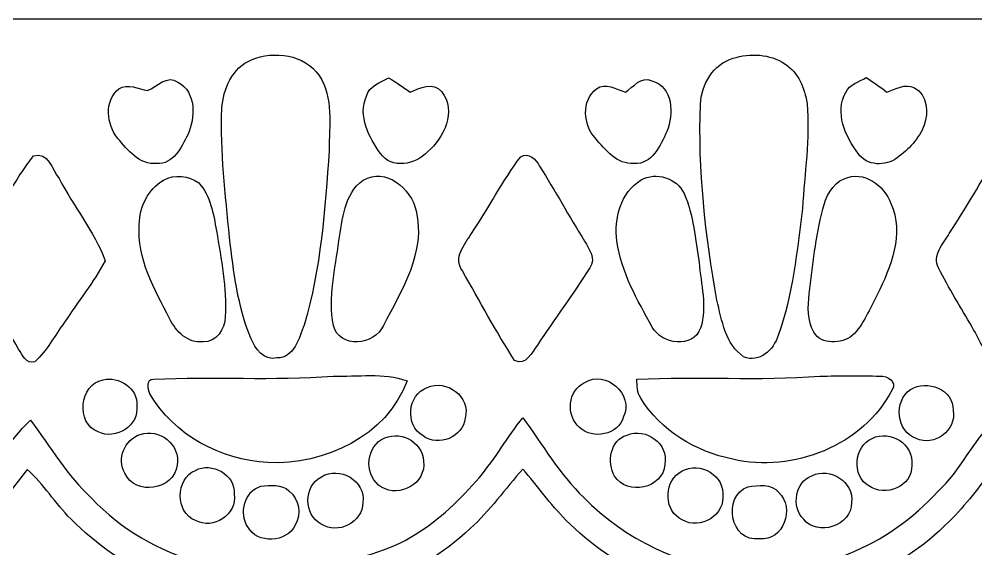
# Model space of a CAD drawing. Header units: centimetres. Extents: x -12.4 to 12.4, y -13 to 12.9.
# Drawn here: x -1.96 to 5.32, y 8.89 to 12.92 of the extents above; entities that cross this region are included whole.
import ezdxf

# ---------------------------------------------------------------- set-up
doc = ezdxf.new("R2010")
doc.units = ezdxf.units.CM
doc.header["$MEASUREMENT"] = 0
doc.layers.add('Camada 1', color=7, linetype='Continuous')

msp = doc.modelspace()

# ---------------------------------------------------------------- linework, layer by layer
at = {"layer": 'Camada 1', "color": 156}
for points, knots in [([(-12.38955, 12.91942), (-4.12184, 12.92083), (4.14619, 12.92013), (12.4139, 12.91978), (12.4139, 12.91978), (12.42484, 9.07167), (12.41531, 5.22357), (12.41848, 1.37583), (12.41848, 1.37583), (12.4167, -3.40042), (12.42236, -8.17667), (12.41602, -12.95293), (12.41602, -12.95293), (4.1476, -12.95293), (-4.1208, -12.954), (-12.38919, -12.95223), (-12.38919, -12.95223), (-12.39202, -4.32859), (-12.39131, 4.29541), (-12.38955, 12.91942)], [0, 0, 0, 0, 0.1666667, 0.1666667, 0.1666667, 0.1666667, 0.3333333, 0.3333333, 0.3333333, 0.3333333, 0.5, 0.5, 0.5, 0.5, 0.6666667, 0.6666667, 0.6666667, 0.6666667, 1, 1, 1, 1]), ([(-0.19685, 12.61215), (-0.19685, 12.61215), (-0.19685, 12.61215), (-0.19685, 12.61215), (-0.19685, 12.61215), (-0.34079, 12.55112), (-0.41451, 12.39026), (-0.42157, 12.24103), (-0.42157, 12.24103), (-0.43602, 11.91259), (-0.39441, 11.58521), (-0.36405, 11.25889), (-0.36405, 11.25889), (-0.33126, 11.00032), (-0.30339, 10.73608), (-0.20143, 10.49372), (-0.20143, 10.49372), (-0.16862, 10.41364), (-0.10266, 10.32122), (-0.00316, 10.34344), (-0.00316, 10.34344), (0.12805, 10.34273), (0.16615, 10.49372), (0.20425, 10.59321), (0.20425, 10.59321), (0.33197, 11.0243), (0.363, 11.47621), (0.39441, 11.92247), (0.39441, 11.92247), (0.3937, 12.11262), (0.42862, 12.32323), (0.31855, 12.49186), (0.31855, 12.49186), (0.20813, 12.65378), (-0.0254, 12.68236), (-0.19685, 12.61215)], [0, 0, 0, 0, 0.1, 0.1, 0.1, 0.1, 0.2, 0.2, 0.2, 0.2, 0.3, 0.3, 0.3, 0.3, 0.4, 0.4, 0.4, 0.4, 0.5, 0.5, 0.5, 0.5, 0.6, 0.6, 0.6, 0.6, 0.7, 0.7, 0.7, 0.7, 0.8, 0.8, 0.8, 0.8, 1, 1, 1, 1]), ([(3.4685, 12.62309), (3.4685, 12.62309), (3.4685, 12.62309), (3.4685, 12.62309), (3.4685, 12.62309), (3.31716, 12.57935), (3.22757, 12.42483), (3.21909, 12.27454), (3.21909, 12.27454), (3.20111, 11.77431), (3.25649, 11.27407), (3.34432, 10.78194), (3.34432, 10.78194), (3.3842, 10.63096), (3.40818, 10.44575), (3.54858, 10.35226), (3.54858, 10.35226), (3.66854, 10.30111), (3.77718, 10.40588), (3.8107, 10.51418), (3.8107, 10.51418), (3.9243, 10.82428), (3.95323, 11.15659), (3.99696, 11.48115), (3.99696, 11.48115), (4.01214, 11.74714), (4.05377, 12.01243), (4.03153, 12.27913), (4.03153, 12.27913), (4.01319, 12.39379), (3.96487, 12.5162), (3.86221, 12.57969), (3.86221, 12.57969), (3.7486, 12.65837), (3.59657, 12.6626), (3.4685, 12.62309)], [0, 0, 0, 0, 0.1, 0.1, 0.1, 0.1, 0.2, 0.2, 0.2, 0.2, 0.3, 0.3, 0.3, 0.3, 0.4, 0.4, 0.4, 0.4, 0.5, 0.5, 0.5, 0.5, 0.6, 0.6, 0.6, 0.6, 0.7, 0.7, 0.7, 0.7, 0.8, 0.8, 0.8, 0.8, 1, 1, 1, 1]), ([(-0.98777, 12.37684), (-0.98777, 12.37684), (-0.98777, 12.37684), (-0.98777, 12.37684), (-0.98777, 12.37684), (-1.05798, 12.39202), (-1.1377, 12.434), (-1.2058, 12.39026), (-1.2058, 12.39026), (-1.31974, 12.29747), (-1.30033, 12.11826), (-1.21391, 12.01314), (-1.21391, 12.01314), (-1.13805, 11.92494), (-1.04951, 11.80958), (-0.91863, 11.82299), (-0.91863, 11.82299), (-0.79128, 11.81206), (-0.7313, 11.94681), (-0.68121, 12.0403), (-0.68121, 12.0403), (-0.62406, 12.16765), (-0.61419, 12.36662), (-0.75706, 12.44141), (-0.75706, 12.44141), (-0.83679, 12.50032), (-0.91651, 12.4086), (-0.98777, 12.37684)], [0, 0, 0, 0, 0.125, 0.125, 0.125, 0.125, 0.25, 0.25, 0.25, 0.25, 0.375, 0.375, 0.375, 0.375, 0.5, 0.5, 0.5, 0.5, 0.625, 0.625, 0.625, 0.625, 0.75, 0.75, 0.75, 0.75, 1, 1, 1, 1]), ([(0.67804, 12.33522), (0.67804, 12.33522), (0.67804, 12.33522), (0.67804, 12.33522), (0.67804, 12.33522), (0.6117, 12.18458), (0.69708, 12.0209), (0.78493, 11.89884), (0.78493, 11.89884), (0.86924, 11.77712), (1.05304, 11.81311), (1.14194, 11.91118), (1.14194, 11.91118), (1.27034, 12.01772), (1.36455, 12.21986), (1.25024, 12.36944), (1.25024, 12.36944), (1.18426, 12.44423), (1.08479, 12.40119), (1.01141, 12.36486), (1.01141, 12.36486), (0.95778, 12.40367), (0.9024, 12.43999), (0.84666, 12.47527), (0.84666, 12.47527), (0.78458, 12.43753), (0.69849, 12.41424), (0.67804, 12.33522)], [0, 0, 0, 0, 0.125, 0.125, 0.125, 0.125, 0.25, 0.25, 0.25, 0.25, 0.375, 0.375, 0.375, 0.375, 0.5, 0.5, 0.5, 0.5, 0.625, 0.625, 0.625, 0.625, 0.75, 0.75, 0.75, 0.75, 1, 1, 1, 1]), ([(2.64829, 12.36415), (2.64829, 12.36415), (2.64829, 12.36415), (2.64829, 12.36415), (2.64829, 12.36415), (2.57915, 12.39061), (2.49943, 12.43894), (2.42817, 12.39131), (2.42817, 12.39131), (2.31245, 12.29854), (2.32798, 12.11756), (2.42005, 12.0142), (2.42005, 12.0142), (2.49731, 11.92705), (2.5848, 11.8124), (2.71463, 11.82263), (2.71463, 11.82263), (2.8515, 11.81311), (2.91641, 11.96269), (2.96403, 12.06641), (2.96403, 12.06641), (3.01766, 12.19481), (3.01308, 12.41036), (2.84973, 12.45093), (2.84973, 12.45093), (2.76859, 12.49115), (2.70862, 12.40401), (2.64829, 12.36415)], [0, 0, 0, 0, 0.125, 0.125, 0.125, 0.125, 0.25, 0.25, 0.25, 0.25, 0.375, 0.375, 0.375, 0.375, 0.5, 0.5, 0.5, 0.5, 0.625, 0.625, 0.625, 0.625, 0.75, 0.75, 0.75, 0.75, 1, 1, 1, 1]), ([(4.3254, 12.3638), (4.3254, 12.3638), (4.3254, 12.3638), (4.3254, 12.3638), (4.3254, 12.3638), (4.23932, 12.20927), (4.32364, 12.0276), (4.41924, 11.89884), (4.41924, 11.89884), (4.4831, 11.80253), (4.6295, 11.79935), (4.71628, 11.86497), (4.71628, 11.86497), (4.80447, 11.92847), (4.88209, 12.01278), (4.92266, 12.11473), (4.92266, 12.11473), (4.95582, 12.21104), (4.94629, 12.34404), (4.84786, 12.39801), (4.84786, 12.39801), (4.77801, 12.43576), (4.70534, 12.38673), (4.63868, 12.36591), (4.63868, 12.36591), (4.58752, 12.40507), (4.5339, 12.44105), (4.48027, 12.47633), (4.48027, 12.47633), (4.42736, 12.44247), (4.35434, 12.42483), (4.3254, 12.3638)], [0, 0, 0, 0, 0.1111111, 0.1111111, 0.1111111, 0.1111111, 0.2222222, 0.2222222, 0.2222222, 0.2222222, 0.3333333, 0.3333333, 0.3333333, 0.3333333, 0.4444444, 0.4444444, 0.4444444, 0.4444444, 0.5555556, 0.5555556, 0.5555556, 0.5555556, 0.6666667, 0.6666667, 0.6666667, 0.6666667, 0.7777778, 0.7777778, 0.7777778, 0.7777778, 1, 1, 1, 1]), ([(-1.85596, 11.87979), (-1.85596, 11.87979), (-1.85596, 11.87979), (-1.85596, 11.87979), (-1.85596, 11.87979), (-2.008, 11.684), (-2.11878, 11.45962), (-2.25918, 11.25573), (-2.25918, 11.25573), (-2.29517, 11.18517), (-2.3823, 11.10191), (-2.31775, 11.02289), (-2.31775, 11.02289), (-2.20169, 10.81792), (-2.08385, 10.61437), (-1.96849, 10.40941), (-1.96849, 10.40941), (-1.93922, 10.36708), (-1.91099, 10.29335), (-1.84572, 10.31416), (-1.84572, 10.31416), (-1.75153, 10.39812), (-1.69474, 10.51454), (-1.61924, 10.61437), (-1.61924, 10.61437), (-1.51659, 10.7703), (-1.39841, 10.91741), (-1.30986, 11.08215), (-1.30986, 11.08215), (-1.39347, 11.30582), (-1.54905, 11.49667), (-1.66088, 11.70727), (-1.66088, 11.70727), (-1.71272, 11.77607), (-1.74412, 11.91612), (-1.85596, 11.87979)], [0, 0, 0, 0, 0.1, 0.1, 0.1, 0.1, 0.2, 0.2, 0.2, 0.2, 0.3, 0.3, 0.3, 0.3, 0.4, 0.4, 0.4, 0.4, 0.5, 0.5, 0.5, 0.5, 0.6, 0.6, 0.6, 0.6, 0.7, 0.7, 0.7, 0.7, 0.8, 0.8, 0.8, 0.8, 1, 1, 1, 1]), ([(1.85173, 11.8745), (1.85173, 11.8745), (1.85173, 11.8745), (1.85173, 11.8745), (1.85173, 11.8745), (1.71343, 11.68929), (1.60689, 11.48221), (1.47708, 11.29065), (1.47708, 11.29065), (1.42628, 11.20598), (1.33456, 11.10509), (1.40828, 11.0056), (1.40828, 11.0056), (1.54023, 10.77806), (1.66299, 10.54381), (1.80586, 10.32298), (1.80586, 10.32298), (1.89406, 10.28029), (1.93533, 10.38612), (1.97908, 10.44116), (1.97908, 10.44116), (2.10784, 10.63978), (2.25248, 10.82815), (2.37701, 11.02924), (2.37701, 11.02924), (2.42958, 11.09698), (2.37101, 11.17141), (2.33856, 11.23244), (2.33856, 11.23244), (2.22037, 11.42012), (2.11384, 11.6152), (1.99565, 11.80288), (1.99565, 11.80288), (1.96778, 11.85262), (1.91276, 11.91294), (1.85173, 11.8745)], [0, 0, 0, 0, 0.1, 0.1, 0.1, 0.1, 0.2, 0.2, 0.2, 0.2, 0.3, 0.3, 0.3, 0.3, 0.4, 0.4, 0.4, 0.4, 0.5, 0.5, 0.5, 0.5, 0.6, 0.6, 0.6, 0.6, 0.7, 0.7, 0.7, 0.7, 0.8, 0.8, 0.8, 0.8, 1, 1, 1, 1]), ([(5.48569, 11.87555), (5.48569, 11.87555), (5.48569, 11.87555), (5.48569, 11.87555), (5.48569, 11.87555), (5.34882, 11.68929), (5.24298, 11.48221), (5.11281, 11.291), (5.11281, 11.291), (5.07083, 11.21127), (4.97769, 11.12379), (5.03132, 11.02783), (5.03132, 11.02783), (5.10786, 10.87296), (5.20381, 10.72868), (5.28672, 10.57733), (5.28672, 10.57733), (5.34916, 10.47714), (5.38726, 10.35049), (5.50226, 10.29652), (5.50226, 10.29652), (5.65608, 10.48948), (5.78309, 10.70186), (5.92842, 10.90083), (5.92842, 10.90083), (5.97675, 10.97702), (6.07201, 11.06522), (6.01203, 11.16117), (6.01203, 11.16117), (5.89774, 11.37284), (5.76155, 11.57181), (5.64479, 11.78207), (5.64479, 11.78207), (5.61552, 11.84486), (5.5626, 11.91365), (5.48569, 11.87555)], [0, 0, 0, 0, 0.1, 0.1, 0.1, 0.1, 0.2, 0.2, 0.2, 0.2, 0.3, 0.3, 0.3, 0.3, 0.4, 0.4, 0.4, 0.4, 0.5, 0.5, 0.5, 0.5, 0.6, 0.6, 0.6, 0.6, 0.7, 0.7, 0.7, 0.7, 0.8, 0.8, 0.8, 0.8, 1, 1, 1, 1]), ([(0.65263, 11.69564), (0.65263, 11.69564), (0.65263, 11.69564), (0.65263, 11.69564), (0.65263, 11.69564), (0.50517, 11.59191), (0.49812, 11.39507), (0.46813, 11.23385), (0.46813, 11.23385), (0.44097, 11.02183), (0.38629, 10.80346), (0.42686, 10.59003), (0.42686, 10.59003), (0.47025, 10.41047), (0.74259, 10.43869), (0.8068, 10.59109), (0.8068, 10.59109), (0.94684, 10.85638), (1.13205, 11.14989), (1.05587, 11.46245), (1.05587, 11.46245), (1.01988, 11.6332), (0.82479, 11.79794), (0.65263, 11.69564)], [0, 0, 0, 0, 0.1428571, 0.1428571, 0.1428571, 0.1428571, 0.2857143, 0.2857143, 0.2857143, 0.2857143, 0.4285714, 0.4285714, 0.4285714, 0.4285714, 0.5714286, 0.5714286, 0.5714286, 0.5714286, 0.7142857, 0.7142857, 0.7142857, 0.7142857, 1, 1, 1, 1]), ([(-0.86571, 11.69564), (-0.86571, 11.69564), (-0.86571, 11.69564), (-0.86571, 11.69564), (-0.86571, 11.69564), (-0.98178, 11.62685), (-1.05127, 11.49208), (-1.05021, 11.35803), (-1.05021, 11.35803), (-1.07173, 11.09802), (-0.9331, 10.8652), (-0.8195, 10.64224), (-0.8195, 10.64224), (-0.77257, 10.54558), (-0.68226, 10.45139), (-0.56479, 10.4662), (-0.56479, 10.4662), (-0.46319, 10.4595), (-0.39828, 10.56393), (-0.39652, 10.65494), (-0.39652, 10.65494), (-0.38559, 10.87578), (-0.4265, 11.09486), (-0.46319, 11.31146), (-0.46319, 11.31146), (-0.48789, 11.43776), (-0.50482, 11.57816), (-0.59831, 11.67482), (-0.59831, 11.67482), (-0.67522, 11.73021), (-0.78176, 11.74361), (-0.86571, 11.69564)], [0, 0, 0, 0, 0.1111111, 0.1111111, 0.1111111, 0.1111111, 0.2222222, 0.2222222, 0.2222222, 0.2222222, 0.3333333, 0.3333333, 0.3333333, 0.3333333, 0.4444444, 0.4444444, 0.4444444, 0.4444444, 0.5555556, 0.5555556, 0.5555556, 0.5555556, 0.6666667, 0.6666667, 0.6666667, 0.6666667, 0.7777778, 0.7777778, 0.7777778, 0.7777778, 1, 1, 1, 1]), ([(2.76825, 11.69705), (2.76825, 11.69705), (2.76825, 11.69705), (2.76825, 11.69705), (2.76825, 11.69705), (2.61231, 11.6025), (2.56046, 11.40283), (2.58444, 11.23138), (2.58444, 11.23138), (2.61725, 10.99466), (2.73861, 10.78335), (2.85326, 10.57804), (2.85326, 10.57804), (2.92347, 10.44575), (3.16301, 10.41188), (3.2205, 10.57098), (3.2205, 10.57098), (3.27342, 10.73255), (3.22262, 10.90436), (3.20922, 11.06875), (3.20922, 11.06875), (3.17994, 11.24479), (3.16934, 11.42894), (3.09491, 11.59333), (3.09491, 11.59333), (3.04095, 11.71328), (2.88183, 11.7616), (2.76825, 11.69705)], [0, 0, 0, 0, 0.125, 0.125, 0.125, 0.125, 0.25, 0.25, 0.25, 0.25, 0.375, 0.375, 0.375, 0.375, 0.5, 0.5, 0.5, 0.5, 0.625, 0.625, 0.625, 0.625, 0.75, 0.75, 0.75, 0.75, 1, 1, 1, 1]), ([(4.31446, 11.70693), (4.31446, 11.70693), (4.31446, 11.70693), (4.31446, 11.70693), (4.31446, 11.70693), (4.22063, 11.66847), (4.17335, 11.56757), (4.15042, 11.47445), (4.15042, 11.47445), (4.09787, 11.26348), (4.07212, 11.04687), (4.04812, 10.83098), (4.04812, 10.83098), (4.03754, 10.73361), (4.03014, 10.62778), (4.08269, 10.53994), (4.08269, 10.53994), (4.1416, 10.43974), (4.29224, 10.45033), (4.37549, 10.51313), (4.37549, 10.51313), (4.46405, 10.59814), (4.50639, 10.71774), (4.56494, 10.82322), (4.56494, 10.82322), (4.66794, 11.03453), (4.77273, 11.28712), (4.66972, 11.51854), (4.66972, 11.51854), (4.62031, 11.65612), (4.46051, 11.77254), (4.31446, 11.70693)], [0, 0, 0, 0, 0.1111111, 0.1111111, 0.1111111, 0.1111111, 0.2222222, 0.2222222, 0.2222222, 0.2222222, 0.3333333, 0.3333333, 0.3333333, 0.3333333, 0.4444444, 0.4444444, 0.4444444, 0.4444444, 0.5555556, 0.5555556, 0.5555556, 0.5555556, 0.6666667, 0.6666667, 0.6666667, 0.6666667, 0.7777778, 0.7777778, 0.7777778, 0.7777778, 1, 1, 1, 1]), ([(-1.32467, 10.17622), (-1.32467, 10.17622), (-1.32467, 10.17622), (-1.32467, 10.17622), (-1.32467, 10.17622), (-1.50707, 10.14412), (-1.53634, 9.84497), (-1.36348, 9.78076), (-1.36348, 9.78076), (-1.23119, 9.71444), (-1.04705, 9.82873), (-1.06997, 9.98043), (-1.06997, 9.98043), (-1.05762, 10.11061), (-1.20614, 10.20797), (-1.32467, 10.17622)], [0, 0, 0, 0, 0.2, 0.2, 0.2, 0.2, 0.4, 0.4, 0.4, 0.4, 0.6, 0.6, 0.6, 0.6, 1, 1, 1, 1]), ([(-0.94262, 10.18117), (-0.94262, 10.18117), (-0.94262, 10.18117), (-0.94262, 10.18117), (-0.94262, 10.18117), (-0.99905, 10.18716), (-0.98354, 10.1025), (-0.97013, 10.07074), (-0.97013, 10.07074), (-0.78705, 9.75536), (-0.4311, 9.56627), (-0.0716, 9.54651), (-0.0716, 9.54651), (0.35524, 9.52747), (0.83502, 9.74725), (0.98743, 10.16952), (0.98743, 10.16952), (0.8061, 10.23267), (0.61136, 10.19986), (0.42367, 10.2055), (0.42367, 10.2055), (-0.03104, 10.16776), (-0.48789, 10.20586), (-0.94262, 10.18117)], [0, 0, 0, 0, 0.1428571, 0.1428571, 0.1428571, 0.1428571, 0.2857143, 0.2857143, 0.2857143, 0.2857143, 0.4285714, 0.4285714, 0.4285714, 0.4285714, 0.5714286, 0.5714286, 0.5714286, 0.5714286, 0.7142857, 0.7142857, 0.7142857, 0.7142857, 1, 1, 1, 1]), ([(2.33961, 10.15646), (2.33961, 10.15646), (2.33961, 10.15646), (2.33961, 10.15646), (2.33961, 10.15646), (2.21085, 10.10038), (2.19251, 9.90141), (2.30011, 9.81427), (2.30011, 9.81427), (2.39994, 9.71902), (2.59574, 9.75747), (2.63455, 9.89647), (2.63455, 9.89647), (2.71533, 10.06475), (2.49872, 10.25701), (2.33961, 10.15646)], [0, 0, 0, 0, 0.2, 0.2, 0.2, 0.2, 0.4, 0.4, 0.4, 0.4, 0.6, 0.6, 0.6, 0.6, 1, 1, 1, 1]), ([(2.73507, 10.1808), (2.73507, 10.1808), (2.73507, 10.1808), (2.73507, 10.1808), (2.73507, 10.1808), (2.73967, 10.13248), (2.73473, 10.07921), (2.76542, 10.03758), (2.76542, 10.03758), (2.9157, 9.78993), (3.18557, 9.63083), (3.46499, 9.57262), (3.46499, 9.57262), (3.92219, 9.46714), (4.4584, 9.67528), (4.67818, 10.10038), (4.67818, 10.10038), (4.71805, 10.16282), (4.64185, 10.20833), (4.58645, 10.2048), (4.58645, 10.2048), (4.43371, 10.20973), (4.28059, 10.20657), (4.12784, 10.20515), (4.12784, 10.20515), (3.6643, 10.16811), (3.19899, 10.2048), (2.73507, 10.1808)], [0, 0, 0, 0, 0.125, 0.125, 0.125, 0.125, 0.25, 0.25, 0.25, 0.25, 0.375, 0.375, 0.375, 0.375, 0.5, 0.5, 0.5, 0.5, 0.625, 0.625, 0.625, 0.625, 0.75, 0.75, 0.75, 0.75, 1, 1, 1, 1]), ([(1.14087, 10.11731), (1.14087, 10.11731), (1.14087, 10.11731), (1.14087, 10.11731), (1.14087, 10.11731), (0.98777, 10.06439), (0.97084, 9.8305), (1.10878, 9.75077), (1.10878, 9.75077), (1.22449, 9.66363), (1.41357, 9.74019), (1.42909, 9.88624), (1.42909, 9.88624), (1.4753, 10.04675), (1.28481, 10.18716), (1.14087, 10.11731)], [0, 0, 0, 0, 0.2, 0.2, 0.2, 0.2, 0.4, 0.4, 0.4, 0.4, 0.6, 0.6, 0.6, 0.6, 1, 1, 1, 1]), ([(4.81858, 10.1025), (4.81858, 10.1025), (4.81858, 10.1025), (4.81858, 10.1025), (4.81858, 10.1025), (4.68841, 10.01712), (4.70851, 9.78111), (4.86127, 9.73101), (4.86127, 9.73101), (4.99674, 9.66399), (5.17172, 9.79346), (5.14244, 9.94339), (5.14244, 9.94339), (5.14879, 10.10567), (4.94347, 10.18151), (4.81858, 10.1025)], [0, 0, 0, 0, 0.2, 0.2, 0.2, 0.2, 0.4, 0.4, 0.4, 0.4, 0.6, 0.6, 0.6, 0.6, 1, 1, 1, 1]), ([(-5.92208, 9.30839), (-5.92208, 9.30839), (-5.92208, 9.30839), (-5.92208, 9.30839), (-5.92208, 9.30839), (-6.28015, 8.92104), (-6.81143, 8.69561), (-7.33953, 8.71925), (-7.33953, 8.71925), (-7.68631, 8.71819), (-8.00241, 8.87694), (-8.32908, 8.97149), (-8.32908, 8.97149), (-8.27933, 8.70373), (-8.16468, 8.4529), (-8.11988, 8.18444), (-8.11988, 8.18444), (-8.01899, 7.60201), (-8.1661, 6.98183), (-8.51605, 6.50558), (-8.51605, 6.50558), (-8.69915, 6.26251), (-8.93833, 6.07024), (-9.17963, 5.88785), (-9.17963, 5.88785), (-9.04275, 5.75168), (-8.87941, 5.64585), (-8.745, 5.50757), (-8.745, 5.50757), (-8.4268, 5.21652), (-8.22606, 4.814), (-8.13541, 4.39596), (-8.13541, 4.39596), (-8.00805, 3.79694), (-8.14669, 3.14607), (-8.50758, 2.65148), (-8.50758, 2.65148), (-8.69173, 2.39888), (-8.94326, 2.21014), (-9.18068, 2.01188), (-9.18068, 2.01188), (-8.99019, 1.84679), (-8.77852, 1.70285), (-8.61518, 1.50883), (-8.61518, 1.50883), (-8.31285, 1.1578), (-8.1287, 0.70731), (-8.09625, 0.24553), (-8.09625, 0.24553), (-8.03062, -0.35736), (-8.15586, -1.00047), (-8.53016, -1.48907), (-8.53016, -1.48907), (-8.70691, -1.72931), (-8.95032, -1.90465), (-9.17927, -2.09091), (-9.17927, -2.09091), (-8.84908, -2.37031), (-8.49029, -2.64936), (-8.31391, -3.05822), (-8.31391, -3.05822), (-7.9449, -3.79518), (-8.03839, -4.73533), (-8.55097, -5.38161), (-8.55097, -5.38161), (-8.72384, -5.61269), (-8.96443, -5.77673), (-9.18068, -5.96299), (-9.18068, -5.96299), (-8.93515, -6.16479), (-8.68045, -6.36376), (-8.491, -6.62235), (-8.491, -6.62235), (-8.19079, -7.05202), (-8.04509, -7.59001), (-8.09978, -8.11247), (-8.09978, -8.11247), (-8.12235, -8.43385), (-8.25747, -8.73054), (-8.33119, -9.04098), (-8.33119, -9.04098), (-8.09483, -9.00324), (-7.8807, -8.88576), (-7.6468, -8.83742), (-7.6468, -8.83742), (-7.16104, -8.73054), (-6.63928, -8.84624), (-6.2304, -9.12529), (-6.2304, -9.12529), (-5.91255, -9.3352), (-5.69348, -9.65412), (-5.4871, -9.96702), (-5.4871, -9.96702), (-5.31247, -9.76312), (-5.18548, -9.52005), (-4.98333, -9.33908), (-4.98333, -9.33908), (-4.71382, -9.07062), (-4.36068, -8.89), (-3.98638, -8.82368), (-3.98638, -8.82368), (-3.50378, -8.74006), (-2.99084, -8.8667), (-2.59785, -9.15846), (-2.59785, -9.15846), (-2.30645, -9.3659), (-2.10714, -9.66611), (-1.90324, -9.95327), (-1.90324, -9.95327), (-1.80092, -9.86367), (-1.73107, -9.74619), (-1.65311, -9.63648), (-1.65311, -9.63648), (-1.39135, -9.26324), (-1.004, -8.97502), (-0.56056, -8.85966), (-0.56056, -8.85966), (-0.29845, -8.78099), (-0.02222, -8.79934), (0.24765, -8.80604), (0.24765, -8.80604), (0.69568, -8.85367), (1.12535, -9.06673), (1.4305, -9.3994), (1.4305, -9.3994), (1.60197, -9.56804), (1.71732, -9.7811), (1.86725, -9.96738), (1.86725, -9.96738), (2.03022, -9.74831), (2.16992, -9.50911), (2.37559, -9.32568), (2.37559, -9.32568), (2.83033, -8.87552), (3.53342, -8.68362), (4.14972, -8.86812), (4.14972, -8.86812), (4.48451, -8.95985), (4.78825, -9.15), (5.02284, -9.40576), (5.02284, -9.40576), (5.19041, -9.57438), (5.30613, -9.78464), (5.45816, -9.96631), (5.45816, -9.96631), (5.63915, -9.71832), (5.79931, -9.44738), (6.04061, -9.25125), (6.04061, -9.25125), (6.39585, -8.94679), (6.86822, -8.77464), (7.33707, -8.80215), (7.33707, -8.80215), (7.67574, -8.80356), (7.98194, -8.96549), (8.30226, -9.05228), (8.30226, -9.05228), (8.2317, -8.71466), (8.08214, -8.39328), (8.06944, -8.04438), (8.06944, -8.04438), (8.03451, -7.53709), (8.17845, -7.01852), (8.4776, -6.60681), (8.4776, -6.60681), (8.66245, -6.35458), (8.91258, -6.16338), (9.14929, -5.96335), (9.14929, -5.96335), (9.03569, -5.85998), (8.91433, -5.76579), (8.79756, -5.66632), (8.79756, -5.66632), (8.42785, -5.3474), (8.1795, -4.89584), (8.09871, -4.41501), (8.09871, -4.41501), (7.98795, -3.80824), (8.1467, -3.15736), (8.5284, -2.67229), (8.5284, -2.67229), (8.70408, -2.45004), (8.92986, -2.27717), (9.15175, -2.10467), (9.15175, -2.10467), (9.0237, -1.97131), (8.86919, -1.86796), (8.73266, -1.74449), (8.73266, -1.74449), (8.28111, -1.31797), (8.03909, -0.68896), (8.06555, -0.07055), (8.06555, -0.07055), (8.03697, 0.502), (8.21513, 1.0929), (8.60248, 1.52223), (8.60248, 1.52223), (8.75841, 1.71131), (8.96937, 1.8415), (9.14293, 2.01188), (9.14293, 2.01188), (9.00818, 2.15018), (8.84061, 2.25212), (8.70937, 2.39465), (8.70937, 2.39465), (7.93009, 3.1249), (7.85354, 4.44816), (8.51288, 5.28072), (8.51288, 5.28072), (8.68398, 5.51885), (8.92632, 5.68819), (9.15105, 5.87092), (9.15105, 5.87092), (8.97819, 6.05189), (8.75454, 6.17855), (8.59825, 6.37645), (8.59825, 6.37645), (8.17316, 6.85553), (7.989, 7.53073), (8.09237, 8.16081), (8.09237, 8.16081), (8.13045, 8.43667), (8.24793, 8.69279), (8.30297, 8.96513), (8.30297, 8.96513), (8.05003, 8.90481), (7.81368, 8.7884), (7.55719, 8.74254), (7.55719, 8.74254), (6.96029, 8.63458), (6.32459, 8.85825), (5.90727, 9.29393), (5.90727, 9.29393), (5.73334, 9.46432), (5.61374, 9.67846), (5.46311, 9.86754), (5.46311, 9.86754), (5.28884, 9.71337), (5.20171, 9.48548), (5.02849, 9.3292), (5.02849, 9.3292), (4.65454, 8.91222), (4.08552, 8.67798), (3.52602, 8.72066), (3.52602, 8.72066), (3.07798, 8.75488), (2.64512, 8.95949), (2.33186, 9.28158), (2.33186, 9.28158), (2.14806, 9.46008), (2.01789, 9.68269), (1.86867, 9.88871), (1.86867, 9.88871), (1.75012, 9.74266), (1.65876, 9.57721), (1.53775, 9.43327), (1.53775, 9.43327), (1.39242, 9.271), (1.23789, 9.11295), (1.04985, 9.00041), (1.04985, 9.00041), (0.84596, 8.86953), (0.60501, 8.81979), (0.37287, 8.7644), (0.37287, 8.7644), (-0.25646, 8.61518), (-0.9659, 8.80039), (-1.41323, 9.27558), (-1.41323, 9.27558), (-1.60019, 9.44633), (-1.72614, 9.66858), (-1.87783, 9.8686), (-1.87783, 9.8686), (-2.05246, 9.71584), (-2.14312, 9.49148), (-2.31069, 9.33132), (-2.31069, 9.33132), (-2.6229, 8.98736), (-3.06563, 8.76617), (-3.52777, 8.72207), (-3.52777, 8.72207), (-4.07141, 8.67409), (-4.62986, 8.88682), (-5.00909, 9.27805), (-5.00909, 9.27805), (-5.19677, 9.45479), (-5.32482, 9.68092), (-5.47582, 9.88695), (-5.47582, 9.88695), (-5.62926, 9.69785), (-5.74569, 9.47913), (-5.92208, 9.30839)], [0, 0, 0, 0, 0.0135135, 0.0135135, 0.0135135, 0.0135135, 0.027027, 0.027027, 0.027027, 0.027027, 0.0405405, 0.0405405, 0.0405405, 0.0405405, 0.0540541, 0.0540541, 0.0540541, 0.0540541, 0.0675676, 0.0675676, 0.0675676, 0.0675676, 0.0810811, 0.0810811, 0.0810811, 0.0810811, 0.0945946, 0.0945946, 0.0945946, 0.0945946, 0.1081081, 0.1081081, 0.1081081, 0.1081081, 0.1216216, 0.1216216, 0.1216216, 0.1216216, 0.1351351, 0.1351351, 0.1351351, 0.1351351, 0.1486486, 0.1486486, 0.1486486, 0.1486486, 0.1621622, 0.1621622, 0.1621622, 0.1621622, 0.1756757, 0.1756757, 0.1756757, 0.1756757, 0.1891892, 0.1891892, 0.1891892, 0.1891892, 0.2027027, 0.2027027, 0.2027027, 0.2027027, 0.2162162, 0.2162162, 0.2162162, 0.2162162, 0.2297297, 0.2297297, 0.2297297, 0.2297297, 0.2432432, 0.2432432, 0.2432432, 0.2432432, 0.2567568, 0.2567568, 0.2567568, 0.2567568, 0.2702703, 0.2702703, 0.2702703, 0.2702703, 0.2837838, 0.2837838, 0.2837838, 0.2837838, 0.2972973, 0.2972973, 0.2972973, 0.2972973, 0.3108108, 0.3108108, 0.3108108, 0.3108108, 0.3243243, 0.3243243, 0.3243243, 0.3243243, 0.3378378, 0.3378378, 0.3378378, 0.3378378, 0.3513514, 0.3513514, 0.3513514, 0.3513514, 0.3648649, 0.3648649, 0.3648649, 0.3648649, 0.3783784, 0.3783784, 0.3783784, 0.3783784, 0.3918919, 0.3918919, 0.3918919, 0.3918919, 0.4054054, 0.4054054, 0.4054054, 0.4054054, 0.4189189, 0.4189189, 0.4189189, 0.4189189, 0.4324324, 0.4324324, 0.4324324, 0.4324324, 0.4459459, 0.4459459, 0.4459459, 0.4459459, 0.4594595, 0.4594595, 0.4594595, 0.4594595, 0.472973, 0.472973, 0.472973, 0.472973, 0.4864865, 0.4864865, 0.4864865, 0.4864865, 0.5, 0.5, 0.5, 0.5, 0.5135135, 0.5135135, 0.5135135, 0.5135135, 0.527027, 0.527027, 0.527027, 0.527027, 0.5405405, 0.5405405, 0.5405405, 0.5405405, 0.5540541, 0.5540541, 0.5540541, 0.5540541, 0.5675676, 0.5675676, 0.5675676, 0.5675676, 0.5810811, 0.5810811, 0.5810811, 0.5810811, 0.5945946, 0.5945946, 0.5945946, 0.5945946, 0.6081081, 0.6081081, 0.6081081, 0.6081081, 0.6216216, 0.6216216, 0.6216216, 0.6216216, 0.6351351, 0.6351351, 0.6351351, 0.6351351, 0.6486486, 0.6486486, 0.6486486, 0.6486486, 0.6621622, 0.6621622, 0.6621622, 0.6621622, 0.6756757, 0.6756757, 0.6756757, 0.6756757, 0.6891892, 0.6891892, 0.6891892, 0.6891892, 0.7027027, 0.7027027, 0.7027027, 0.7027027, 0.7162162, 0.7162162, 0.7162162, 0.7162162, 0.7297297, 0.7297297, 0.7297297, 0.7297297, 0.7432432, 0.7432432, 0.7432432, 0.7432432, 0.7567568, 0.7567568, 0.7567568, 0.7567568, 0.7702703, 0.7702703, 0.7702703, 0.7702703, 0.7837838, 0.7837838, 0.7837838, 0.7837838, 0.7972973, 0.7972973, 0.7972973, 0.7972973, 0.8108108, 0.8108108, 0.8108108, 0.8108108, 0.8243243, 0.8243243, 0.8243243, 0.8243243, 0.8378378, 0.8378378, 0.8378378, 0.8378378, 0.8513514, 0.8513514, 0.8513514, 0.8513514, 0.8648649, 0.8648649, 0.8648649, 0.8648649, 0.8783784, 0.8783784, 0.8783784, 0.8783784, 0.8918919, 0.8918919, 0.8918919, 0.8918919, 0.9054054, 0.9054054, 0.9054054, 0.9054054, 0.9189189, 0.9189189, 0.9189189, 0.9189189, 0.9324324, 0.9324324, 0.9324324, 0.9324324, 0.9459459, 0.9459459, 0.9459459, 0.9459459, 0.9594595, 0.9594595, 0.9594595, 0.9594595, 0.972973, 0.972973, 0.972973, 0.972973, 1, 1, 1, 1]), ([(-1.04457, 9.76029), (-1.04457, 9.76029), (-1.04457, 9.76029), (-1.04457, 9.76029), (-1.04457, 9.76029), (-1.16099, 9.72397), (-1.22555, 9.57226), (-1.15958, 9.46573), (-1.15958, 9.46573), (-1.08444, 9.29111), (-0.78527, 9.33731), (-0.7627, 9.52712), (-0.7627, 9.52712), (-0.73413, 9.68445), (-0.89782, 9.81075), (-1.04457, 9.76029)], [0, 0, 0, 0, 0.2, 0.2, 0.2, 0.2, 0.4, 0.4, 0.4, 0.4, 0.6, 0.6, 0.6, 0.6, 1, 1, 1, 1]), ([(0.79304, 9.72219), (0.79304, 9.72219), (0.79304, 9.72219), (0.79304, 9.72219), (0.79304, 9.72219), (0.66815, 9.64564), (0.66321, 9.43468), (0.7934, 9.36096), (0.7934, 9.36096), (0.93203, 9.27487), (1.13454, 9.39023), (1.113, 9.55851), (1.113, 9.55851), (1.10525, 9.71232), (0.9218, 9.79946), (0.79304, 9.72219)], [0, 0, 0, 0, 0.2, 0.2, 0.2, 0.2, 0.4, 0.4, 0.4, 0.4, 0.6, 0.6, 0.6, 0.6, 1, 1, 1, 1]), ([(2.661, 9.75606), (2.661, 9.75606), (2.661, 9.75606), (2.661, 9.75606), (2.661, 9.75606), (2.53083, 9.72008), (2.50789, 9.54827), (2.5654, 9.44386), (2.5654, 9.44386), (2.65994, 9.29428), (2.93758, 9.3472), (2.94815, 9.53311), (2.94815, 9.53311), (2.98062, 9.69151), (2.80492, 9.81604), (2.661, 9.75606)], [0, 0, 0, 0, 0.2, 0.2, 0.2, 0.2, 0.4, 0.4, 0.4, 0.4, 0.6, 0.6, 0.6, 0.6, 1, 1, 1, 1]), ([(4.52649, 9.73101), (4.52649, 9.73101), (4.52649, 9.73101), (4.52649, 9.73101), (4.52649, 9.73101), (4.3875, 9.67105), (4.36915, 9.44597), (4.50179, 9.36907), (4.50179, 9.36907), (4.62385, 9.28369), (4.83763, 9.36307), (4.8274, 9.52782), (4.8274, 9.52782), (4.84611, 9.68657), (4.66548, 9.80052), (4.52649, 9.73101)], [0, 0, 0, 0, 0.2, 0.2, 0.2, 0.2, 0.4, 0.4, 0.4, 0.4, 0.6, 0.6, 0.6, 0.6, 1, 1, 1, 1]), ([(-0.62371, 9.4876), (-0.62371, 9.4876), (-0.62371, 9.4876), (-0.62371, 9.4876), (-0.62371, 9.4876), (-0.7747, 9.42445), (-0.77893, 9.16587), (-0.62335, 9.10695), (-0.62335, 9.10695), (-0.4886, 9.03146), (-0.30339, 9.15317), (-0.32807, 9.30839), (-0.32807, 9.30839), (-0.31679, 9.45515), (-0.50058, 9.55533), (-0.62371, 9.4876)], [0, 0, 0, 0, 0.2, 0.2, 0.2, 0.2, 0.4, 0.4, 0.4, 0.4, 0.6, 0.6, 0.6, 0.6, 1, 1, 1, 1]), ([(3.05576, 9.4675), (3.05576, 9.4675), (3.05576, 9.4675), (3.05576, 9.4675), (3.05576, 9.4675), (2.93722, 9.3853), (2.94498, 9.17257), (3.08151, 9.11189), (3.08151, 9.11189), (3.21663, 9.02757), (3.41453, 9.15105), (3.38912, 9.31192), (3.38912, 9.31192), (3.39231, 9.47314), (3.17887, 9.56451), (3.05576, 9.4675)], [0, 0, 0, 0, 0.2, 0.2, 0.2, 0.2, 0.4, 0.4, 0.4, 0.4, 0.6, 0.6, 0.6, 0.6, 1, 1, 1, 1]), ([(1.4679, 9.04451), (1.61854, 9.17963), (1.73284, 9.3479), (1.8676, 9.49783), (1.8676, 9.49783), (1.97908, 9.37048), (2.07644, 9.23042), (2.19604, 9.11013), (2.19604, 9.11013), (2.56399, 8.73865), (3.07374, 8.50194), (3.59867, 8.48924), (3.59867, 8.48924), (4.16065, 8.46807), (4.72015, 8.70514), (5.11562, 9.10131), (5.11562, 9.10131), (5.23875, 9.22266), (5.33858, 9.36412), (5.44724, 9.49783), (5.44724, 9.49783), (5.56294, 9.37965), (5.65643, 9.24136), (5.77003, 9.12071), (5.77003, 9.12071), (6.16691, 8.71537), (6.73206, 8.47019), (7.30215, 8.48854), (7.30215, 8.48854), (7.52544, 8.48959), (7.74171, 8.55062), (7.95584, 8.60777), (7.95584, 8.60777), (7.95655, 8.53863), (7.95267, 8.46913), (7.93467, 8.40175), (7.93467, 8.40175), (7.69479, 7.51346), (8.02886, 6.49569), (8.75312, 5.92596), (8.75312, 5.92596), (8.80145, 5.89209), (8.76477, 5.83459), (8.72737, 5.80955), (8.72737, 5.80955), (8.01687, 5.23768), (7.6983, 4.23087), (7.93467, 3.35244), (7.93467, 3.35244), (8.05568, 2.82751), (8.36824, 2.35479), (8.79264, 2.02459), (8.79264, 2.02459), (8.67657, 1.88665), (8.52981, 1.77799), (8.41798, 1.63653), (8.41798, 1.63653), (8.01616, 1.16804), (7.84119, 0.53903), (7.84965, -0.07055), (7.84965, -0.07055), (7.85213, -0.69037), (8.04791, -1.32891), (8.47724, -1.78752), (8.47724, -1.78752), (8.57003, -1.89618), (8.69032, -1.97696), (8.78099, -2.08704), (8.78099, -2.08704), (8.76158, -2.15194), (8.69738, -2.18546), (8.65152, -2.2299), (8.65152, -2.2299), (8.20454, -2.61972), (7.93679, -3.18947), (7.87293, -3.77542), (7.87293, -3.77542), (7.8253, -4.05729), (7.87082, -4.3441), (7.93326, -4.61963), (7.93326, -4.61963), (8.02993, -5.02179), (8.22924, -5.40103), (8.51817, -5.69877), (8.51817, -5.69877), (8.6039, -5.79013), (8.70513, -5.86598), (8.78521, -5.96265), (8.78521, -5.96265), (8.68186, -6.08224), (8.55203, -6.17643), (8.45043, -6.29813), (8.45043, -6.29813), (8.0539, -6.74475), (7.86058, -7.34554), (7.85142, -7.93679), (7.85142, -7.93679), (7.85529, -8.18797), (7.93396, -8.42822), (7.96361, -8.6755), (7.96361, -8.6755), (7.82708, -8.66668), (7.69796, -8.61905), (7.56391, -8.59613), (7.56391, -8.59613), (7.1187, -8.51217), (6.65302, -8.61764), (6.25897, -8.83143), (6.25897, -8.83143), (5.95312, -8.99583), (5.709, -9.25089), (5.50262, -9.52605), (5.50262, -9.52605), (5.45606, -9.60966), (5.38302, -9.51194), (5.35128, -9.46572), (5.35128, -9.46572), (5.05707, -9.04628), (4.60728, -8.73865), (4.10774, -8.62259), (4.10774, -8.62259), (3.37431, -8.43667), (2.56363, -8.74041), (2.08492, -9.31545), (2.08492, -9.31545), (2.01224, -9.40576), (1.9431, -9.49995), (1.8542, -9.57545), (1.8542, -9.57545), (1.6965, -9.37083), (1.53634, -9.1641), (1.3282, -9.00818), (1.3282, -9.00818), (0.895, -8.67092), (0.3309, -8.52099), (-0.21342, -8.5725), (-0.21342, -8.5725), (-0.81173, -8.61165), (-1.38465, -8.92422), (-1.74378, -9.40364), (-1.74378, -9.40364), (-1.79387, -9.46009), (-1.82986, -9.53628), (-1.90324, -9.56663), (-1.90324, -9.56663), (-1.98366, -9.48972), (-2.04082, -9.39341), (-2.11349, -9.31016), (-2.11349, -9.31016), (-2.47967, -8.87341), (-3.0293, -8.6039), (-3.59728, -8.56755), (-3.59728, -8.56755), (-4.26861, -8.54321), (-4.93465, -8.87201), (-5.3361, -9.40859), (-5.3361, -9.40859), (-5.38551, -9.4615), (-5.41689, -9.54899), (-5.49733, -9.55957), (-5.49733, -9.55957), (-5.58024, -9.4749), (-5.64479, -9.37472), (-5.72276, -9.28582), (-5.72276, -9.28582), (-6.11258, -8.83284), (-6.7063, -8.56721), (-7.3025, -8.56543), (-7.3025, -8.56543), (-7.53745, -8.56509), (-7.7597, -8.64693), (-7.98971, -8.67798), (-7.98971, -8.67798), (-7.95266, -8.4194), (-7.88175, -8.16539), (-7.87893, -7.90222), (-7.87893, -7.90222), (-7.89622, -7.39563), (-8.03627, -6.88233), (-8.34036, -6.47064), (-8.34036, -6.47064), (-8.47301, -6.27732), (-8.65258, -6.12422), (-8.81944, -5.96159), (-8.81944, -5.96159), (-8.54886, -5.72065), (-8.2931, -5.45324), (-8.13822, -5.12092), (-8.13822, -5.12092), (-7.9756, -4.78966), (-7.89727, -4.42312), (-7.87964, -4.05623), (-7.87964, -4.05623), (-7.88952, -3.5126), (-8.05462, -2.96438), (-8.39152, -2.53259), (-8.39152, -2.53259), (-8.51429, -2.36643), (-8.68009, -2.24013), (-8.81661, -2.08633), (-8.81661, -2.08633), (-8.52346, -1.84502), (-8.26699, -1.54939), (-8.11388, -1.19909), (-8.11388, -1.19909), (-7.88704, -0.70731), (-7.83802, -0.14887), (-7.9054, 0.38381), (-7.9054, 0.38381), (-7.96572, 0.85901), (-8.15833, 1.32186), (-8.48006, 1.67957), (-8.48006, 1.67957), (-8.58237, 1.80128), (-8.70867, 1.89864), (-8.8205, 2.01083), (-8.8205, 2.01083), (-8.65928, 2.16746), (-8.48536, 2.31352), (-8.35659, 2.49977), (-8.35659, 2.49977), (-8.05356, 2.8963), (-7.90963, 3.39372), (-7.8807, 3.88725), (-7.8807, 3.88725), (-7.87752, 4.54766), (-8.12376, 5.2204), (-8.60742, 5.67972), (-8.60742, 5.67972), (-8.67444, 5.75062), (-8.76723, 5.80036), (-8.80886, 5.89173), (-8.80886, 5.89173), (-8.52875, 6.13197), (-8.27546, 6.4149), (-8.12341, 6.75534), (-8.12341, 6.75534), (-7.92268, 7.19454), (-7.83166, 7.69338), (-7.91245, 8.17209), (-7.91245, 8.17209), (-7.93291, 8.31744), (-7.98442, 8.45784), (-7.98723, 8.6053), (-7.98723, 8.6053), (-7.83695, 8.57355), (-7.6895, 8.52734), (-7.53709, 8.50511), (-7.53709, 8.50511), (-6.97052, 8.42539), (-6.38104, 8.61272), (-5.94747, 8.98172), (-5.94747, 8.98172), (-5.76367, 9.12883), (-5.63457, 9.32744), (-5.47229, 9.49501), (-5.47229, 9.49501), (-5.32906, 9.31862), (-5.19465, 9.13165), (-5.01685, 8.98771), (-5.01685, 8.98771), (-4.62845, 8.65222), (-4.11127, 8.46596), (-3.59728, 8.48994), (-3.59728, 8.48994), (-3.0667, 8.51217), (-2.55658, 8.75841), (-2.18934, 9.1387), (-2.18934, 9.1387), (-2.08633, 9.25159), (-1.99672, 9.37577), (-1.90253, 9.49571), (-1.90253, 9.49571), (-1.77835, 9.38176), (-1.68909, 9.23748), (-1.57127, 9.11789), (-1.57127, 9.11789), (-1.18109, 8.72101), (-0.63005, 8.4776), (-0.0702, 8.48888), (-0.0702, 8.48888), (0.49035, 8.45678), (1.05867, 8.65928), (1.4679, 9.04451)], [0, 0, 0, 0, 0.0138889, 0.0138889, 0.0138889, 0.0138889, 0.0277778, 0.0277778, 0.0277778, 0.0277778, 0.0416667, 0.0416667, 0.0416667, 0.0416667, 0.0555556, 0.0555556, 0.0555556, 0.0555556, 0.0694444, 0.0694444, 0.0694444, 0.0694444, 0.0833333, 0.0833333, 0.0833333, 0.0833333, 0.0972222, 0.0972222, 0.0972222, 0.0972222, 0.1111111, 0.1111111, 0.1111111, 0.1111111, 0.125, 0.125, 0.125, 0.125, 0.1388889, 0.1388889, 0.1388889, 0.1388889, 0.1527778, 0.1527778, 0.1527778, 0.1527778, 0.1666667, 0.1666667, 0.1666667, 0.1666667, 0.1805556, 0.1805556, 0.1805556, 0.1805556, 0.1944444, 0.1944444, 0.1944444, 0.1944444, 0.2083333, 0.2083333, 0.2083333, 0.2083333, 0.2222222, 0.2222222, 0.2222222, 0.2222222, 0.2361111, 0.2361111, 0.2361111, 0.2361111, 0.25, 0.25, 0.25, 0.25, 0.2638889, 0.2638889, 0.2638889, 0.2638889, 0.2777778, 0.2777778, 0.2777778, 0.2777778, 0.2916667, 0.2916667, 0.2916667, 0.2916667, 0.3055556, 0.3055556, 0.3055556, 0.3055556, 0.3194444, 0.3194444, 0.3194444, 0.3194444, 0.3333333, 0.3333333, 0.3333333, 0.3333333, 0.3472222, 0.3472222, 0.3472222, 0.3472222, 0.3611111, 0.3611111, 0.3611111, 0.3611111, 0.375, 0.375, 0.375, 0.375, 0.3888889, 0.3888889, 0.3888889, 0.3888889, 0.4027778, 0.4027778, 0.4027778, 0.4027778, 0.4166667, 0.4166667, 0.4166667, 0.4166667, 0.4305556, 0.4305556, 0.4305556, 0.4305556, 0.4444444, 0.4444444, 0.4444444, 0.4444444, 0.4583333, 0.4583333, 0.4583333, 0.4583333, 0.4722222, 0.4722222, 0.4722222, 0.4722222, 0.4861111, 0.4861111, 0.4861111, 0.4861111, 0.5, 0.5, 0.5, 0.5, 0.5138889, 0.5138889, 0.5138889, 0.5138889, 0.5277778, 0.5277778, 0.5277778, 0.5277778, 0.5416667, 0.5416667, 0.5416667, 0.5416667, 0.5555556, 0.5555556, 0.5555556, 0.5555556, 0.5694444, 0.5694444, 0.5694444, 0.5694444, 0.5833333, 0.5833333, 0.5833333, 0.5833333, 0.5972222, 0.5972222, 0.5972222, 0.5972222, 0.6111111, 0.6111111, 0.6111111, 0.6111111, 0.625, 0.625, 0.625, 0.625, 0.6388889, 0.6388889, 0.6388889, 0.6388889, 0.6527778, 0.6527778, 0.6527778, 0.6527778, 0.6666667, 0.6666667, 0.6666667, 0.6666667, 0.6805556, 0.6805556, 0.6805556, 0.6805556, 0.6944444, 0.6944444, 0.6944444, 0.6944444, 0.7083333, 0.7083333, 0.7083333, 0.7083333, 0.7222222, 0.7222222, 0.7222222, 0.7222222, 0.7361111, 0.7361111, 0.7361111, 0.7361111, 0.75, 0.75, 0.75, 0.75, 0.7638889, 0.7638889, 0.7638889, 0.7638889, 0.7777778, 0.7777778, 0.7777778, 0.7777778, 0.7916667, 0.7916667, 0.7916667, 0.7916667, 0.8055556, 0.8055556, 0.8055556, 0.8055556, 0.8194444, 0.8194444, 0.8194444, 0.8194444, 0.8333333, 0.8333333, 0.8333333, 0.8333333, 0.8472222, 0.8472222, 0.8472222, 0.8472222, 0.8611111, 0.8611111, 0.8611111, 0.8611111, 0.875, 0.875, 0.875, 0.875, 0.8888889, 0.8888889, 0.8888889, 0.8888889, 0.9027778, 0.9027778, 0.9027778, 0.9027778, 0.9166667, 0.9166667, 0.9166667, 0.9166667, 0.9305556, 0.9305556, 0.9305556, 0.9305556, 0.9444444, 0.9444444, 0.9444444, 0.9444444, 0.9583333, 0.9583333, 0.9583333, 0.9583333, 0.9722222, 0.9722222, 0.9722222, 0.9722222, 1, 1, 1, 1]), ([(0.33513, 9.43892), (0.33513, 9.43892), (0.33513, 9.43892), (0.33513, 9.43892), (0.33513, 9.43892), (0.19967, 9.3666), (0.1979, 9.1507), (0.33479, 9.07908), (0.33479, 9.07908), (0.46143, 8.99548), (0.64947, 9.09214), (0.65122, 9.24383), (0.65122, 9.24383), (0.67592, 9.40858), (0.4713, 9.52464), (0.33513, 9.43892)], [0, 0, 0, 0, 0.2, 0.2, 0.2, 0.2, 0.4, 0.4, 0.4, 0.4, 0.6, 0.6, 0.6, 0.6, 1, 1, 1, 1]), ([(4.06858, 9.44738), (4.06858, 9.44738), (4.06858, 9.44738), (4.06858, 9.44738), (4.06858, 9.44738), (3.94053, 9.40117), (3.91054, 9.21208), (4.00295, 9.11824), (4.00295, 9.11824), (4.10951, 8.98031), (4.37091, 9.06497), (4.36986, 9.24313), (4.36986, 9.24313), (4.38891, 9.40082), (4.20652, 9.51476), (4.06858, 9.44738)], [0, 0, 0, 0, 0.2, 0.2, 0.2, 0.2, 0.4, 0.4, 0.4, 0.4, 0.6, 0.6, 0.6, 0.6, 1, 1, 1, 1]), ([(-0.12488, 9.3666), (-0.12488, 9.3666), (-0.12488, 9.3666), (-0.12488, 9.3666), (-0.12488, 9.3666), (-0.25047, 9.33238), (-0.29245, 9.16022), (-0.22542, 9.05721), (-0.22542, 9.05721), (-0.15416, 8.92598), (0.07301, 8.93657), (0.13616, 9.07097), (0.13616, 9.07097), (0.18732, 9.15458), (0.1644, 9.27064), (0.08854, 9.33097), (0.08854, 9.33097), (0.03245, 9.38636), (-0.05396, 9.3733), (-0.12488, 9.3666)], [0, 0, 0, 0, 0.1666667, 0.1666667, 0.1666667, 0.1666667, 0.3333333, 0.3333333, 0.3333333, 0.3333333, 0.5, 0.5, 0.5, 0.5, 0.6666667, 0.6666667, 0.6666667, 0.6666667, 1, 1, 1, 1]), ([(3.58104, 9.36342), (3.58104, 9.36342), (3.58104, 9.36342), (3.58104, 9.36342), (3.58104, 9.36342), (3.38278, 9.29075), (3.44594, 8.93621), (3.66888, 8.96725), (3.66888, 8.96725), (3.85409, 8.94608), (3.93841, 9.20326), (3.81669, 9.32038), (3.81669, 9.32038), (3.75954, 9.38847), (3.65865, 9.37542), (3.58104, 9.36342)], [0, 0, 0, 0, 0.2, 0.2, 0.2, 0.2, 0.4, 0.4, 0.4, 0.4, 0.6, 0.6, 0.6, 0.6, 1, 1, 1, 1])]:
    msp.add_open_spline(points, degree=3, knots=knots, dxfattribs=at)

doc.saveas('drawing.dxf')
